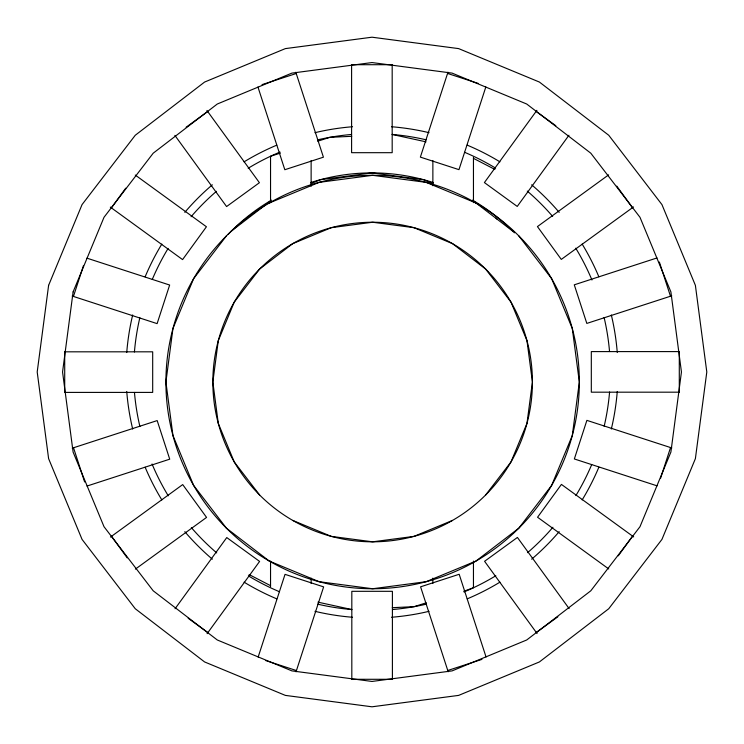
<?xml version="1.0" encoding="UTF-8"?>
<svg xmlns="http://www.w3.org/2000/svg" width="744" height="744" viewBox="0 0 744 744"><rect width="100%" height="100%" fill="white"/><g stroke="black" fill="none" stroke-linecap="round" stroke-linejoin="round"><path stroke-width="1.12" d="M73.451 296.447L83.477 265.571M447.962 72.187L420.369 157.114L458.964 169.651L485.841 86.936M258.159 657.064L285.036 574.349L323.631 586.886L296.038 671.813M660.523 478.429L670.549 447.553M111.405 207.892L125.717 188.185M536.889 110.335L484.4 182.578L517.238 206.432L568.946 135.259M175.054 608.741L226.762 537.568L259.6 561.422L207.111 633.665M618.283 555.814L632.595 536.108M226.455 235.857L193.607 278.674L172.952 328.532L165.912 382.035L172.952 435.528L193.607 485.386L226.455 528.203L269.272 561.05L319.13 581.696L372.623 588.746L426.126 581.696L475.983 561.05L518.791 528.203L551.648 485.386L572.294 435.528L579.344 382.035L572.294 328.532L551.648 278.674L518.791 235.857M497.094 219.173L496.071 218.132M485.618 495.02L511.007 461.922L526.975 423.383L532.416 382.035L526.975 340.678L511.007 302.138L485.618 269.04L452.519 243.651L413.98 227.683L372.623 222.242L331.266 227.683L292.727 243.651L259.637 269.04L234.239 302.138L218.28 340.678L212.84 382.035L218.28 423.383L234.239 461.922L259.637 495.02M231.207 231.207L270.546 201.029M186.13 127.215L207.706 111.535M608.611 174.877L537.438 226.585L561.292 259.414L633.497 206.953M110.503 537.047L182.708 484.586L206.562 517.415L135.389 569.123M536.294 632.465L557.87 616.785M311.132 183.545L320.469 179.676L372 172.896L423.531 179.676L432.869 183.545M269.272 203.01L319.13 182.364L372.623 175.314L426.126 182.364L475.983 203.01M452.519 520.409L413.98 536.378L372.623 541.818L331.266 536.378L292.727 520.409A159.793 159.793 0 0 1 292.727 243.651A159.793 159.793 0 0 1 532.416 382.035A159.793 159.793 0 0 1 292.727 520.409M463.847 591.248L473.454 587.751L473.454 561.078M262.046 84.621L296.233 73.517M656.999 257.945L574.275 284.822L586.821 323.417L671.739 295.824M72.261 448.176L157.179 420.583L169.725 459.178L87.002 486.055M447.767 670.484L481.954 659.379M280.414 153.097L270.546 156.249L270.546 202.647M317.734 141.202L329.843 137.342L351.717 136.31M426.266 602.798L414.157 606.658L392.283 607.69M352.758 64.709L392.181 64.709M679.43 351.596L591.313 351.596L591.313 392.181L679.43 392.181M64.57 351.819L152.687 351.819L152.687 392.404L64.57 392.404M351.819 679.291L391.242 679.291M426.061 141.853L392.014 134.422A238.415 238.415 0 0 1 426.256 139.835M317.939 602.147L351.986 609.578A238.415 238.415 0 0 1 317.744 604.165M447.553 73.451L478.429 83.477M671.813 447.962L586.886 420.369L574.349 458.964L657.064 485.841M86.936 258.159L169.651 285.036L157.114 323.631L72.187 296.038M265.571 660.523L296.447 670.549M473.454 158.351L494.862 169.418M249.138 574.582L270.546 585.649M536.108 111.405L555.814 125.717M633.665 536.889L561.422 484.4L537.568 517.238L608.741 568.946M135.259 175.054L206.432 226.762L182.578 259.6L110.335 207.111M188.185 618.283L207.892 632.595M473.454 201.029L512.793 231.207M616.785 186.13L632.465 207.706M569.123 608.611L517.415 537.438L484.586 561.292L537.047 633.497M206.953 110.503L259.414 182.708L226.585 206.562L174.877 135.389M111.535 536.294L127.215 557.87M659.379 262.046L670.484 296.233M486.055 656.999L459.178 574.275L420.583 586.821L448.176 671.739M295.824 72.261L323.417 157.179L284.822 169.725L257.945 87.002M73.517 447.767L84.621 481.954M679.291 352.758L679.291 392.181M473.454 157.403L473.454 202.647M432.869 160.574L432.869 185.73M432.869 578.125L432.869 583.445M392.404 679.43L392.404 591.313L351.819 591.313L351.819 679.43M392.181 64.57L392.181 152.687L351.596 152.687L351.596 64.57M311.132 160.555L311.132 186.214M311.132 578.162L311.132 583.426M270.546 561.078L270.546 586.598M64.709 351.819L64.709 391.242M609.578 392.014A238.415 238.415 0 0 1 604.165 426.256M591.703 464.6A238.415 238.415 0 0 1 575.893 495.578M552.913 527.282A238.415 238.415 0 0 1 527.58 552.662M495.82 575.744A238.415 238.415 0 0 1 464.005 591.945M426.535 604.1A238.415 238.415 0 0 1 392.441 609.541M279.4 591.703A238.415 238.415 0 0 1 248.422 575.893M216.718 552.913A238.415 238.415 0 0 1 191.338 527.58M168.256 495.82A238.415 238.415 0 0 1 152.055 464.005M139.9 426.535A238.415 238.415 0 0 1 134.459 392.441M134.422 351.986A238.415 238.415 0 0 1 139.835 317.744M152.297 279.4A238.415 238.415 0 0 1 168.107 248.422M191.087 216.718A238.415 238.415 0 0 1 216.42 191.338M248.18 168.256A238.415 238.415 0 0 1 279.995 152.055M317.465 139.9A238.415 238.415 0 0 1 351.559 134.459M464.6 152.297A238.415 238.415 0 0 1 495.578 168.107M527.282 191.087A238.415 238.415 0 0 1 552.662 216.42M575.744 248.18A238.415 238.415 0 0 1 591.945 279.995M604.1 317.465A238.415 238.415 0 0 1 609.541 351.559M617.26 391.474A246.032 246.032 0 0 1 611.326 429.037M598.855 467.223A246.032 246.032 0 0 1 582.161 499.921M559.19 531.653A246.032 246.032 0 0 1 531.653 559.19M499.921 582.161A246.032 246.032 0 0 1 467.223 598.855M429.037 611.326A246.032 246.032 0 0 1 391.474 617.26M352.526 617.26A246.032 246.032 0 0 1 314.963 611.326M276.777 598.855A246.032 246.032 0 0 1 244.078 582.161M212.347 559.19A246.032 246.032 0 0 1 184.81 531.653M161.839 499.921A246.032 246.032 0 0 1 145.145 467.223M132.674 429.037A246.032 246.032 0 0 1 126.74 391.474M126.74 352.526A246.032 246.032 0 0 1 132.674 314.963M145.145 276.777A246.032 246.032 0 0 1 161.839 244.078M184.81 212.347A246.032 246.032 0 0 1 212.347 184.81M244.078 161.839A246.032 246.032 0 0 1 276.777 145.145M314.963 132.674A246.032 246.032 0 0 1 352.526 126.74M391.474 126.74A246.032 246.032 0 0 1 429.037 132.674M467.223 145.145A246.032 246.032 0 0 1 499.921 161.839M531.653 184.81A246.032 246.032 0 0 1 559.19 212.347M582.161 244.078A246.032 246.032 0 0 1 598.855 276.777M611.326 314.963A246.032 246.032 0 0 1 617.26 352.526M227.999 234.5A199.104 199.104 0 0 1 271.458 200.145M310.527 182.624A199.104 199.104 0 0 1 433.473 182.624M472.542 200.145A199.104 199.104 0 0 1 514.402 232.844M48.611 285.352L37.2 372L48.611 458.648L82.054 539.4L135.259 608.741L204.6 661.946L285.352 695.389L372 706.8L458.648 695.389L539.4 661.946L608.741 608.741L661.946 539.4L695.389 458.648L706.8 372L695.389 285.352L661.946 204.6L608.741 135.259L539.4 82.054L458.648 48.611L372 37.2L285.352 48.611L204.6 82.054L135.259 135.259L82.054 204.6L48.611 285.352M73.107 291.908L62.561 372L73.107 452.092L104.02 526.715L153.199 590.801L217.285 639.98L291.908 670.893L372 681.439L452.092 670.893L526.715 639.98L590.801 590.801L639.98 526.715L670.893 452.092L681.439 372L670.893 291.908L639.98 217.285L590.801 153.199L526.715 104.02L452.092 73.107L372 62.561L291.908 73.107L217.285 104.02L153.199 153.199L104.02 217.285L73.107 291.908M226.455 528.203A206.711 206.711 0 0 0 572.294 435.528A206.711 206.711 0 0 0 319.13 182.364A206.711 206.711 0 0 0 226.455 528.203"/></g></svg>
